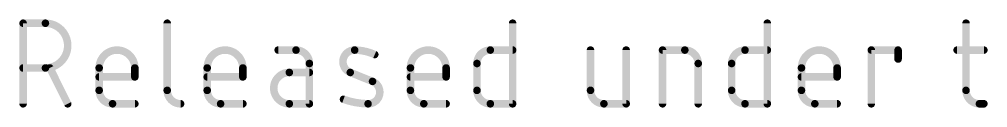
# Model space of a CAD drawing. Extents: x -22.2 to 64.4, y -24.7 to 14.1.
# Drawn here: x -22.23 to -2.61, y -19.05 to -17.27 of the extents above; entities that cross this region are included whole.
import ezdxf

# ---------------------------------------------------------------- set-up
doc = ezdxf.new("R2010")
doc.units = 0
doc.layers.add('51', color=253, linetype='CONTINUOUS')

msp = doc.modelspace()

# ---------------------------------------------------------------- linework, layer by layer
at = {"layer": '51', "const_width": 0.1524}
for points in [[(-22.1488, -18.9738), (-22.1488, -17.3482)], [(-22.1488, -17.3482), (-21.6972, -17.3482)], [(-19.2303, -17.3482), (-19.2303, -18.7029)], [(-12.2343, -17.3482), (-12.2343, -18.9738)], [(-7.076, -17.3482), (-7.076, -18.9738)], [(-3.0509, -17.3482), (-3.0509, -18.7029)], [(-16.6214, -17.8901), (-16.9827, -17.8901)], [(-12.6858, -17.8901), (-12.2343, -17.8901)], [(-10.6569, -17.8901), (-10.6569, -18.7029)], [(-9.9344, -18.9738), (-9.9344, -17.8901)], [(-9.1979, -18.9738), (-9.1979, -17.8901)], [(-9.1979, -17.8901), (-8.7464, -17.8901)], [(-7.5275, -17.8901), (-7.076, -17.8901)], [(-4.969, -18.9738), (-4.969, -17.8901)], [(-4.969, -17.8901), (-4.4272, -17.8901)], [(-4.4272, -17.8901), (-4.4272, -18.0707)], [(-3.2315, -17.8901), (-2.6896, -17.8901)], [(-21.6972, -18.2513), (-22.1488, -18.2513)], [(-21.2457, -18.9738), (-21.6069, -18.2513)], [(-20.6087, -18.7029), (-20.6087, -18.2513)], [(-19.8862, -18.2513), (-19.8862, -18.4319)], [(-18.4204, -18.7029), (-18.4204, -18.2513)], [(-17.6979, -18.2513), (-17.6979, -18.4319)], [(-16.3505, -18.9738), (-16.3505, -18.161)], [(-14.3041, -18.7029), (-14.3041, -18.2513)], [(-13.5816, -18.2513), (-13.5816, -18.4319)], [(-12.9568, -18.7029), (-12.9568, -18.161)], [(-8.4755, -18.161), (-8.4755, -18.9738)], [(-7.7985, -18.7029), (-7.7985, -18.161)], [(-6.3843, -18.7029), (-6.3843, -18.2513)], [(-5.6618, -18.2513), (-5.6618, -18.4319)], [(-19.8862, -18.4319), (-20.6087, -18.4319)], [(-17.6979, -18.4319), (-18.4204, -18.4319)], [(-16.3505, -18.3416), (-16.7569, -18.3416)], [(-15.0718, -18.5222), (-15.5234, -18.3416)], [(-13.5816, -18.4319), (-14.3041, -18.4319)], [(-5.6618, -18.4319), (-6.3843, -18.4319)], [(-19.8862, -18.9738), (-20.3378, -18.9738)], [(-17.6979, -18.9738), (-18.1494, -18.9738)], [(-16.7569, -18.9738), (-16.3505, -18.9738)], [(-13.5816, -18.9738), (-14.0332, -18.9738)], [(-12.2343, -18.9738), (-12.6858, -18.9738)], [(-10.3859, -18.9738), (-9.9344, -18.9738)], [(-7.076, -18.9738), (-7.5275, -18.9738)], [(-5.6618, -18.9738), (-6.1134, -18.9738)], [(-2.7799, -18.9738), (-2.6896, -18.9738)]]:
    msp.add_lwpolyline(points, dxfattribs=at)
at = {"layer": '51'}
for points, const_width in [([(-22.1107, -17.3482, 1), (-22.1869, -17.3482)], 0.0762), ([(-22.1488, -17.3101, 1), (-22.1488, -17.3863)], 0.0762), ([(-21.6972, -18.2513, 1), (-21.6972, -17.3482)], 0.1524), ([(-21.6972, -17.3101, 1), (-21.6972, -17.3863)], 0.0762), ([(-21.6972, -17.3863, 1), (-21.6972, -17.3101)], 0.0762), ([(-19.1922, -17.3482, 1), (-19.2684, -17.3482)], 0.0762), ([(-12.1962, -17.3482, 1), (-12.2724, -17.3482)], 0.0762), ([(-7.0379, -17.3482, 1), (-7.1141, -17.3482)], 0.0762), ([(-3.0128, -17.3482, 1), (-3.089, -17.3482)], 0.0762), ([(-19.8862, -18.2513, 1), (-20.6087, -18.2513)], 0.1524), ([(-17.6979, -18.2513, 1), (-18.4204, -18.2513)], 0.1524), ([(-16.9827, -17.852, 1), (-16.9827, -17.9282)], 0.0762), ([(-16.3505, -18.161, 0.4142), (-16.6214, -17.8901)], 0.1524), ([(-16.6214, -17.852, 1), (-16.6214, -17.9282)], 0.0762), ([(-16.6214, -17.9282, 1), (-16.6214, -17.852)], 0.0762), ([(-15.4331, -17.8901, 0.8318), (-15.5234, -18.3416)], 0.1524), ([(-15.0267, -17.9804, 0.1026), (-15.4331, -17.8901)], 0.1524), ([(-15.4325, -17.852, 1), (-15.4336, -17.9282)], 0.0762), ([(-15.4336, -17.9282, 1), (-15.4325, -17.852)], 0.0762), ([(-13.5816, -18.2513, 1), (-14.3041, -18.2513)], 0.1524), ([(-12.6858, -17.8901, 0.4142), (-12.9568, -18.161)], 0.1524), ([(-12.6858, -17.852, 1), (-12.6858, -17.9282)], 0.0762), ([(-12.6858, -17.9282, 1), (-12.6858, -17.852)], 0.0762), ([(-12.2343, -17.9282, 1), (-12.2343, -17.852)], 0.0762), ([(-10.6188, -17.8901, 1), (-10.695, -17.8901)], 0.0762), ([(-9.8963, -17.8901, 1), (-9.9725, -17.8901)], 0.0762), ([(-9.1598, -17.8901, 1), (-9.236, -17.8901)], 0.0762), ([(-9.1979, -17.852, 1), (-9.1979, -17.9282)], 0.0762), ([(-8.4755, -18.161, 0.4142), (-8.7464, -17.8901)], 0.1524), ([(-8.7464, -17.852, 1), (-8.7464, -17.9282)], 0.0762), ([(-8.7464, -17.9282, 1), (-8.7464, -17.852)], 0.0762), ([(-7.5275, -17.8901, 0.4142), (-7.7985, -18.161)], 0.1524), ([(-7.5275, -17.852, 1), (-7.5275, -17.9282)], 0.0762), ([(-7.5275, -17.9282, 1), (-7.5275, -17.852)], 0.0762), ([(-7.076, -17.9282, 1), (-7.076, -17.852)], 0.0762), ([(-5.6618, -18.2513, 1), (-6.3843, -18.2513)], 0.1524), ([(-4.9309, -17.8901, 1), (-5.0071, -17.8901)], 0.0762), ([(-4.969, -17.852, 1), (-4.969, -17.9282)], 0.0762), ([(-4.3891, -17.8901, 1), (-4.4653, -17.8901)], 0.0762), ([(-4.4272, -17.9282, 1), (-4.4272, -17.852)], 0.0762), ([(-3.2315, -17.852, 1), (-3.2315, -17.9282)], 0.0762), ([(-2.6896, -17.9282, 1), (-2.6896, -17.852)], 0.0762), ([(-15.0423, -18.0151, 1), (-15.011, -17.9456)], 0.0762), ([(-4.4653, -18.0707, 1), (-4.3891, -18.0707)], 0.0762), ([(-22.1488, -18.2132, 1), (-22.1488, -18.2894)], 0.0762), ([(-21.6972, -18.2132, 1), (-21.6972, -18.2894)], 0.0762), ([(-21.6972, -18.2894, 1), (-21.6972, -18.2132)], 0.0762), ([(-21.5729, -18.2343, 1), (-21.641, -18.2684)], 0.0762), ([(-20.5706, -18.2513, 1), (-20.6468, -18.2513)], 0.0762), ([(-20.6468, -18.2513, 1), (-20.5706, -18.2513)], 0.0762), ([(-19.8481, -18.2513, 1), (-19.9243, -18.2513)], 0.0762), ([(-19.9243, -18.2513, 1), (-19.8481, -18.2513)], 0.0762), ([(-18.3823, -18.2513, 1), (-18.4585, -18.2513)], 0.0762), ([(-18.4585, -18.2513, 1), (-18.3823, -18.2513)], 0.0762), ([(-17.6598, -18.2513, 1), (-17.736, -18.2513)], 0.0762), ([(-17.736, -18.2513, 1), (-17.6598, -18.2513)], 0.0762), ([(-16.3124, -18.161, 1), (-16.3886, -18.161)], 0.0762), ([(-16.3886, -18.161, 1), (-16.3124, -18.161)], 0.0762), ([(-14.266, -18.2513, 1), (-14.3422, -18.2513)], 0.0762), ([(-14.3422, -18.2513, 1), (-14.266, -18.2513)], 0.0762), ([(-13.5435, -18.2513, 1), (-13.6197, -18.2513)], 0.0762), ([(-13.6197, -18.2513, 1), (-13.5435, -18.2513)], 0.0762), ([(-12.9187, -18.161, 1), (-12.9949, -18.161)], 0.0762), ([(-12.9949, -18.161, 1), (-12.9187, -18.161)], 0.0762), ([(-8.4374, -18.161, 1), (-8.5136, -18.161)], 0.0762), ([(-8.5136, -18.161, 1), (-8.4374, -18.161)], 0.0762), ([(-7.7604, -18.161, 1), (-7.8366, -18.161)], 0.0762), ([(-7.8366, -18.161, 1), (-7.7604, -18.161)], 0.0762), ([(-6.3462, -18.2513, 1), (-6.4224, -18.2513)], 0.0762), ([(-6.4224, -18.2513, 1), (-6.3462, -18.2513)], 0.0762), ([(-5.6237, -18.2513, 1), (-5.6999, -18.2513)], 0.0762), ([(-5.6999, -18.2513, 1), (-5.6237, -18.2513)], 0.0762), ([(-20.6087, -18.3938, 1), (-20.6087, -18.47)], 0.0762), ([(-19.9243, -18.4319, 1), (-19.8481, -18.4319)], 0.0762), ([(-19.8862, -18.47, 1), (-19.8862, -18.3938)], 0.0762), ([(-18.4204, -18.3938, 1), (-18.4204, -18.47)], 0.0762), ([(-17.736, -18.4319, 1), (-17.6598, -18.4319)], 0.0762), ([(-17.6979, -18.47, 1), (-17.6979, -18.3938)], 0.0762), ([(-16.7569, -18.3416, 1), (-16.7569, -18.9738)], 0.1524), ([(-16.7569, -18.3035, 1), (-16.7569, -18.3797)], 0.0762), ([(-16.7569, -18.3797, 1), (-16.7569, -18.3035)], 0.0762), ([(-16.3505, -18.3797, 1), (-16.3505, -18.3035)], 0.0762), ([(-15.5092, -18.3063, 1), (-15.5375, -18.377)], 0.0762), ([(-15.5375, -18.377, 1), (-15.5092, -18.3062)], 0.0762), ([(-14.3041, -18.3938, 1), (-14.3041, -18.47)], 0.0762), ([(-13.6197, -18.4319, 1), (-13.5435, -18.4319)], 0.0762), ([(-13.5816, -18.47, 1), (-13.5816, -18.3938)], 0.0762), ([(-6.3843, -18.3938, 1), (-6.3843, -18.47)], 0.0762), ([(-5.6999, -18.4319, 1), (-5.6237, -18.4319)], 0.0762), ([(-5.6618, -18.47, 1), (-5.6618, -18.3938)], 0.0762), ([(-20.6087, -18.7029, 0.4142), (-20.3378, -18.9738)], 0.1524), ([(-20.5706, -18.7029, 1), (-20.6468, -18.7029)], 0.0762), ([(-19.2303, -18.7029, 0.4142), (-18.9594, -18.9738)], 0.1524), ([(-19.1922, -18.7029, 1), (-19.2684, -18.7029)], 0.0762), ([(-18.4204, -18.7029, 0.4142), (-18.1494, -18.9738)], 0.1524), ([(-18.3823, -18.7029, 1), (-18.4585, -18.7029)], 0.0762), ([(-15.1621, -18.9738, 0.8318), (-15.0718, -18.5222)], 0.1524), ([(-15.0577, -18.4869, 1), (-15.086, -18.5576)], 0.0762), ([(-15.086, -18.5576, 1), (-15.0577, -18.4869)], 0.0762), ([(-14.3041, -18.7029, 0.4142), (-14.0332, -18.9738)], 0.1524), ([(-14.266, -18.7029, 1), (-14.3422, -18.7029)], 0.0762), ([(-12.9568, -18.7029, 0.4142), (-12.6858, -18.9738)], 0.1524), ([(-12.9187, -18.7029, 1), (-12.9949, -18.7029)], 0.0762), ([(-10.6569, -18.7029, 0.4142), (-10.3859, -18.9738)], 0.1524), ([(-10.6188, -18.7029, 1), (-10.695, -18.7029)], 0.0762), ([(-7.7985, -18.7029, 0.4142), (-7.5275, -18.9738)], 0.1524), ([(-7.7604, -18.7029, 1), (-7.8366, -18.7029)], 0.0762), ([(-6.3843, -18.7029, 0.4142), (-6.1134, -18.9738)], 0.1524), ([(-6.3462, -18.7029, 1), (-6.4224, -18.7029)], 0.0762), ([(-3.0509, -18.7029, 0.4142), (-2.7799, -18.9738)], 0.1524), ([(-3.0128, -18.7029, 1), (-3.089, -18.7029)], 0.0762), ([(-20.6468, -18.7029, 1), (-20.5706, -18.7029)], 0.0762), ([(-19.2684, -18.7029, 1), (-19.1922, -18.7029)], 0.0762), ([(-18.4585, -18.7029, 1), (-18.3823, -18.7029)], 0.0762), ([(-15.6459, -18.8476, 1), (-15.6717, -18.9193)], 0.0762), ([(-15.6588, -18.8835, 0.083), (-15.1621, -18.9738)], 0.1524), ([(-14.3422, -18.7029, 1), (-14.266, -18.7029)], 0.0762), ([(-12.9949, -18.7029, 1), (-12.9187, -18.7029)], 0.0762), ([(-10.695, -18.7029, 1), (-10.6188, -18.7029)], 0.0762), ([(-7.8366, -18.7029, 1), (-7.7604, -18.7029)], 0.0762), ([(-6.4224, -18.7029, 1), (-6.3462, -18.7029)], 0.0762), ([(-3.089, -18.7029, 1), (-3.0128, -18.7029)], 0.0762), ([(-22.1869, -18.9738, 1), (-22.1107, -18.9738)], 0.0762), ([(-21.2798, -18.9908, 1), (-21.2116, -18.9568)], 0.0762), ([(-20.3378, -18.9357, 1), (-20.3378, -19.0119)], 0.0762), ([(-20.3378, -19.0119, 1), (-20.3378, -18.9357)], 0.0762), ([(-19.8862, -19.0119, 1), (-19.8862, -18.9357)], 0.0762), ([(-18.9594, -19.0119, 1), (-18.9594, -18.9357)], 0.0762), ([(-18.1494, -18.9357, 1), (-18.1494, -19.0119)], 0.0762), ([(-18.1494, -19.0119, 1), (-18.1494, -18.9357)], 0.0762), ([(-17.6979, -19.0119, 1), (-17.6979, -18.9357)], 0.0762), ([(-16.7569, -18.9357, 1), (-16.7569, -19.0119)], 0.0762), ([(-16.7569, -19.0119, 1), (-16.7569, -18.9357)], 0.0762), ([(-16.3886, -18.9738, 1), (-16.3124, -18.9738)], 0.0762), ([(-16.3505, -19.0119, 1), (-16.3505, -18.9357)], 0.0762), ([(-15.1616, -18.9357, 1), (-15.1627, -19.0119)], 0.0762), ([(-15.1627, -19.0119, 1), (-15.1616, -18.9357)], 0.0762), ([(-14.0332, -18.9357, 1), (-14.0332, -19.0119)], 0.0762), ([(-14.0332, -19.0119, 1), (-14.0332, -18.9357)], 0.0762), ([(-13.5816, -19.0119, 1), (-13.5816, -18.9357)], 0.0762), ([(-12.6858, -18.9357, 1), (-12.6858, -19.0119)], 0.0762), ([(-12.6858, -19.0119, 1), (-12.6858, -18.9357)], 0.0762), ([(-12.2724, -18.9738, 1), (-12.1962, -18.9738)], 0.0762), ([(-12.2343, -19.0119, 1), (-12.2343, -18.9357)], 0.0762), ([(-10.3859, -18.9357, 1), (-10.3859, -19.0119)], 0.0762), ([(-10.3859, -19.0119, 1), (-10.3859, -18.9357)], 0.0762), ([(-9.9725, -18.9738, 1), (-9.8963, -18.9738)], 0.0762), ([(-9.9344, -19.0119, 1), (-9.9344, -18.9357)], 0.0762), ([(-9.236, -18.9738, 1), (-9.1598, -18.9738)], 0.0762), ([(-8.5136, -18.9738, 1), (-8.4374, -18.9738)], 0.0762), ([(-7.5275, -18.9357, 1), (-7.5275, -19.0119)], 0.0762), ([(-7.5275, -19.0119, 1), (-7.5275, -18.9357)], 0.0762), ([(-7.1141, -18.9738, 1), (-7.0379, -18.9738)], 0.0762), ([(-7.076, -19.0119, 1), (-7.076, -18.9357)], 0.0762), ([(-6.1134, -18.9357, 1), (-6.1134, -19.0119)], 0.0762), ([(-6.1134, -19.0119, 1), (-6.1134, -18.9357)], 0.0762), ([(-5.6618, -19.0119, 1), (-5.6618, -18.9357)], 0.0762), ([(-5.0071, -18.9738, 1), (-4.9309, -18.9738)], 0.0762), ([(-2.7799, -18.9357, 1), (-2.7799, -19.0119)], 0.0762), ([(-2.7799, -19.0119, 1), (-2.7799, -18.9357)], 0.0762), ([(-2.6896, -19.0119, 1), (-2.6896, -18.9357)], 0.0762)]:
    msp.add_lwpolyline(points, format="xyb", dxfattribs=dict(at, const_width=const_width))

doc.saveas('drawing.dxf')
